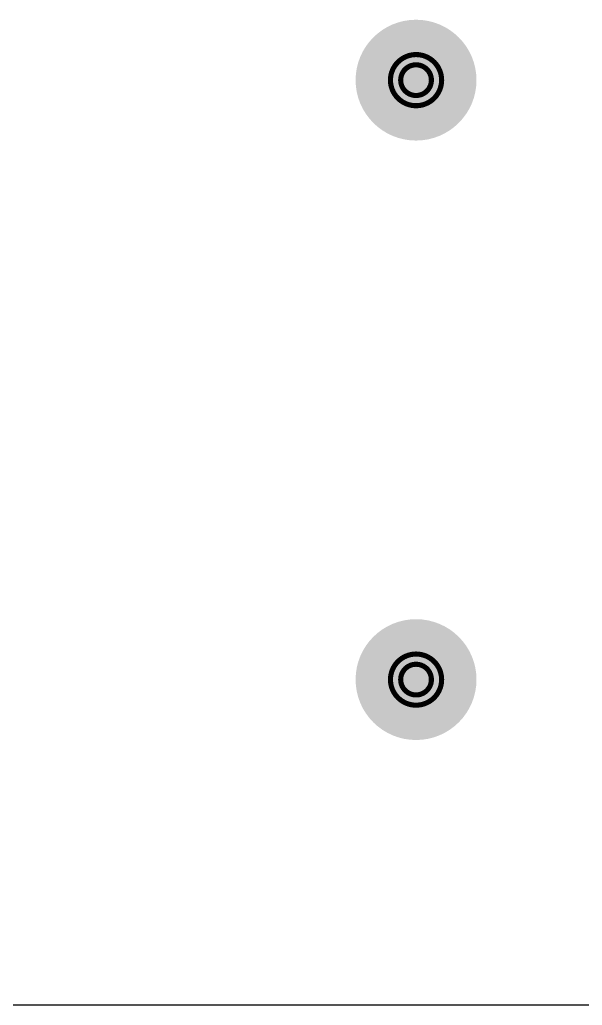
# Model space of a CAD drawing. Header units: inches. Extents: x 0 to 276, y 0 to 124.
# Drawn here: x 35.32 to 40.9, y 11.99 to 21.78 of the extents above; entities that cross this region are included whole.
import ezdxf

# ---------------------------------------------------------------- set-up
doc = ezdxf.new("R2010")
doc.units = ezdxf.units.IN
for name, color, linetype in [('Bottom Layer', 5, 'Continuous'), ('Drill Drawing', 1, 'Continuous'), ('Top Layer', 1, 'Continuous'), ('Via Holes', 16, 'Continuous')]:
    doc.layers.add(name, color=color, linetype=linetype)

msp = doc.modelspace()

# ---------------------------------------------------------------- hatches: boundary and pattern name
at = {"layer": 'Bottom Layer'}
h = msp.add_hatch(color=5, dxfattribs=at)
edge = h.paths.add_edge_path()
edge.add_arc((39.252, 21.1811), 0.6, 0, 360)
h = msp.add_hatch(color=5, dxfattribs=at)
edge = h.paths.add_edge_path()
edge.add_arc((39.252, 15.228), 0.6, 0, 360)
at = {"layer": 'Top Layer'}
h = msp.add_hatch(color=1, dxfattribs=at)
edge = h.paths.add_edge_path()
edge.add_arc((39.252, 21.1811), 0.6, 0, 360)
h = msp.add_hatch(color=1, dxfattribs=at)
edge = h.paths.add_edge_path()
edge.add_arc((39.252, 15.228), 0.6, 0, 360)
at = {"layer": 'Via Holes'}
h = msp.add_hatch(color=7, dxfattribs=at)
edge = h.paths.add_edge_path()
edge.add_arc((39.252, 21.1811), 0.3, 0, 360)
h = msp.add_hatch(color=7, dxfattribs=at)
edge = h.paths.add_edge_path()
edge.add_arc((39.252, 15.228), 0.3, 0, 360)

# ---------------------------------------------------------------- linework, layer by layer
at = {"layer": 'Bottom Layer'}
msp.add_line((45.9514, 11.9936), (0.6384, 11.9936), dxfattribs=at)
at = {"layer": 'Drill Drawing'}
for points in [[(39.506, 21.1811, 0.0508, 0.0508, 1), (38.998, 21.1811, 0.0508, 0.0508, 1)], [(39.4044, 21.1811, 0.0508, 0.0508, 1), (39.0996, 21.1811, 0.0508, 0.0508, 1)], [(38.9853, 21.1811, 0.0254, 0.0254, 1), (39.0107, 21.1811, 0.0254, 0.0254, 1)], [(39.0869, 21.1811, 0.0254, 0.0254, 1), (39.1123, 21.1811, 0.0254, 0.0254, 1)], [(39.3917, 21.1811, 0.0254, 0.0254, 1), (39.4171, 21.1811, 0.0254, 0.0254, 1)], [(39.4933, 21.1811, 0.0254, 0.0254, 1), (39.5187, 21.1811, 0.0254, 0.0254, 1)], [(39.506, 15.228, 0.0508, 0.0508, 1), (38.998, 15.228, 0.0508, 0.0508, 1)], [(39.4044, 15.228, 0.0508, 0.0508, 1), (39.0996, 15.228, 0.0508, 0.0508, 1)], [(38.9853, 15.228, 0.0254, 0.0254, 1), (39.0107, 15.228, 0.0254, 0.0254, 1)], [(39.0869, 15.228, 0.0254, 0.0254, 1), (39.1123, 15.228, 0.0254, 0.0254, 1)], [(39.3917, 15.228, 0.0254, 0.0254, 1), (39.4171, 15.228, 0.0254, 0.0254, 1)], [(39.4933, 15.228, 0.0254, 0.0254, 1), (39.5187, 15.228, 0.0254, 0.0254, 1)]]:
    msp.add_lwpolyline(points, format="xyseb", close=True, dxfattribs=at)
at = {"layer": 'Top Layer'}
msp.add_line((109.3615, 11.9936), (31.0426, 11.9936), dxfattribs=at)

doc.saveas('drawing.dxf')
